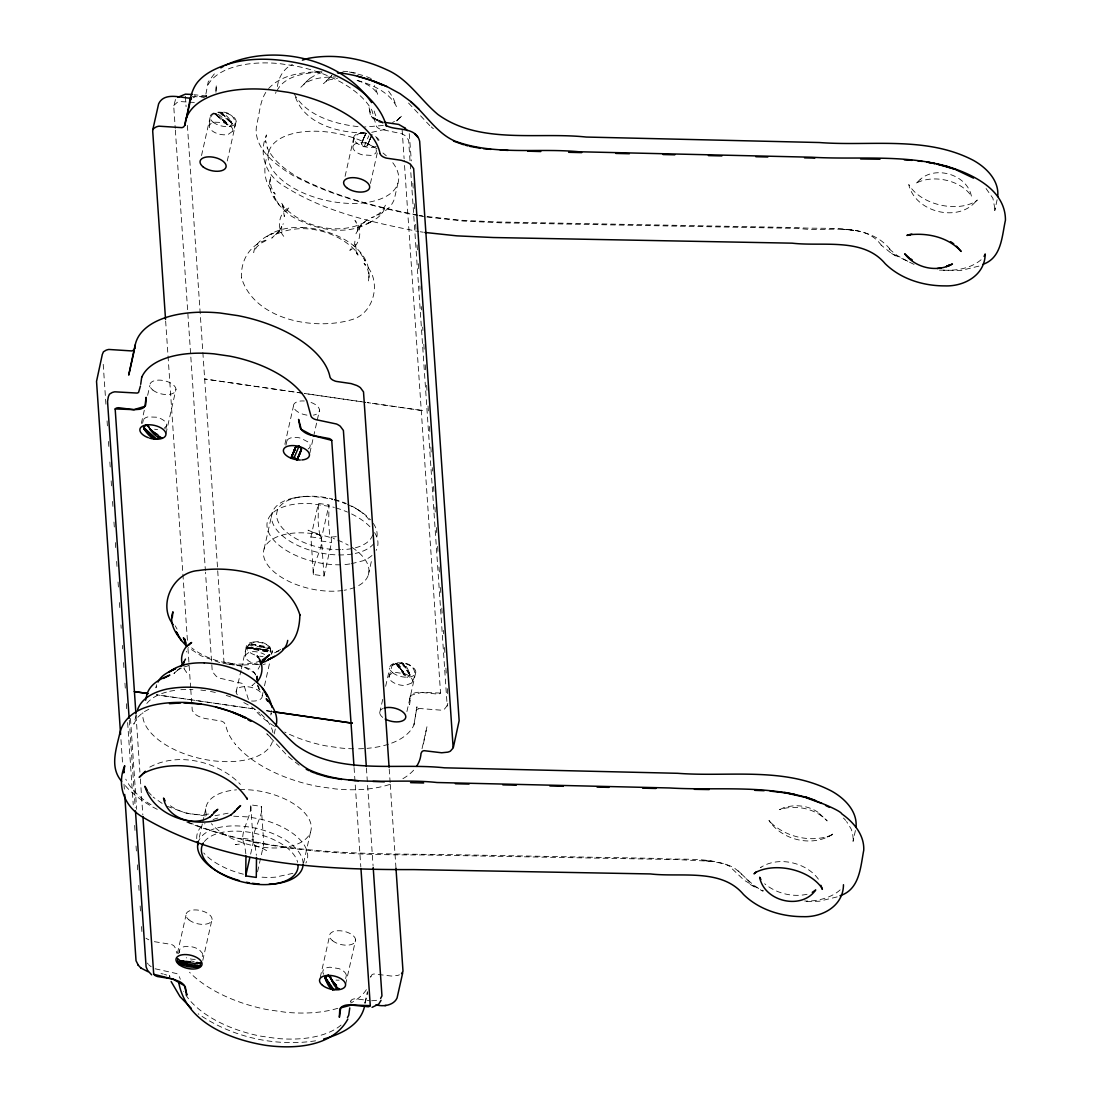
<?xml version="1.0" encoding="UTF-8"?>
<svg xmlns="http://www.w3.org/2000/svg" width="1102" height="1102" viewBox="0 0 1102 1102"><rect width="100%" height="100%" fill="white"/><g stroke="black" fill="none" stroke-linecap="round" stroke-linejoin="round"><path stroke-width="0.75" stroke-dasharray="5 3.75" d="M378.289 140.698L376.498 137.722M247.468 648.293L251.518 647.177L265.968 649.739L268.172 650.18L270.5 652.37L270.679 649.037L268.337 646.957L251.27 643.94L248.418 644.918L247.468 648.293L270.5 652.37L270.555 648.816C263.626 637.259 243.087 639.821 245.484 656.048A11.97 6.102 12.7 0 0 252.482 663.032A11.97 6.102 12.7 0 0 265.348 663.955M215.937 92.279L216.323 84.716L215.896 92.54M440.511 693.062L421.859 692.345L410.963 695.293L409.586 704.688L409.999 696.946A14.973 7.631 12.7 0 1 414.903 692.882A14.436 7.356 12.7 0 1 416.873 692.428A13.885 7.067 12.7 0 1 419.215 692.221L438.417 694.164A6.392 3.265 12.7 0 0 439.808 693.695L440.538 692.979L404.186 160.286M418.333 708.861A6.323 3.223 12.7 0 1 419.187 708.669L420.137 708.572A5.193 2.645 12.7 0 1 421.722 708.669L441.103 710.17A15.745 8.017 12.7 0 0 444.547 708.999L447.164 705.624L410.137 162.449M175.494 99.497L173.73 106.109L175.246 128.383M241.572 278.172C240.208 260.83 250.099 243.776 267.662 239.713L260.678 243.418L256.601 247.11L253.694 252.454C255.099 242.44 264.893 236.668 273.406 233.183L270.045 234.85M186.458 651.998L186.541 651.282M270.803 715.005L271.34 710.583M370.837 976.703L371.966 974.691A5.937 3.017 12.7 0 1 374.06 973.975L391.458 976.055L397.657 975.422A18.706 9.532 12.7 0 0 399.42 974.802M205.909 94.069L208.209 81.879L216.391 71.203M271.23 714.068L271.34 713.338M413.939 724.923L416.969 706.809L413.939 724.923A86.755 44.19 12.7 0 1 389.791 743.781M350.835 1001.25L350.959 1000.712A6.901 3.513 12.7 0 1 353.108 999.128A6.323 3.223 12.7 0 1 353.976 998.922L354.927 998.839A5.193 2.645 12.7 0 1 356.497 998.935L369.349 1000.561M855.4 830.509L853.044 841.349L853.664 838.181L853.347 840.385L852.617 833.346L851.171 829.007L846.57 821.541M997.117 199.737L994.762 210.578L995.381 207.41L995.065 209.614L992.888 198.236L985.188 187.285M141.331 423.485L144.293 410.247M147.64 395.37L149.872 385.438M201.528 155.547L210.069 117.501M142.585 423.292L143.274 420.234M209.49 125.49C209.6 106.343 221.722 113.547 227.343 124.994L229.712 126.551L232.288 123.879C230.001 118.782 224.753 112.528 219.133 112.308L216.033 114.512L214.187 113.423L216.006 113.341M165.823 428.967L166.512 425.895A11.97 6.102 12.7 0 0 156.649 417.203L147.916 416.914A11.97 6.102 12.7 0 0 143.494 422.686M232.742 131.166A11.97 6.102 12.7 0 0 222.866 122.474L214.132 122.184A11.97 6.102 12.7 0 0 211.667 130.463A11.97 6.102 12.7 0 0 228.1 134.472L232.742 131.166C239.175 121.33 231.613 111.026 220.744 112.197L232.288 123.879L231.089 121.137M165.934 433.885L175.976 389.226M227.26 160.988L236.172 121.289M268.957 151.249C262.731 165.672 262.703 183.235 275.211 194.172L271.491 187.85L269.949 181.596L270.086 182.285L270.789 176.389C265.375 192.492 279.536 207.107 291.19 216.02C314.841 229.974 348.039 237.164 372.228 220.91L365.836 224.285C374.349 220.703 384.143 215.097 385.548 205.013L382.642 210.358L378.578 214.064L371.581 217.755C380.865 214.174 391.086 209.049 394.406 198.856L397.877 183.414M284.867 444.299L293.421 406.252M345.078 176.361L353.618 138.315M285.914 445.304L286.947 440.69M353.163 145.96A11.97 6.102 12.7 0 1 367.104 143.467L374.515 147.379A11.97 6.102 12.7 0 1 371.071 155.396L362.227 154.817A11.97 6.102 12.7 0 1 353.163 145.96C352.447 139.141 356.965 131.413 364.514 132.984L361.69 132.86M202.327 823.952L198.25 842.093A53.736 27.371 12.7 0 1 253.612 827.795A53.736 27.371 12.7 0 1 303.091 862.742M202.699 822.299L206.405 805.81M264.094 549.03L272.249 512.747M177.45 953.285L185.99 915.239M236.159 691.96L240.994 670.457M241.366 668.804L246.187 647.301M178.607 953.712L179.791 949.249L182.904 947.031A11.97 6.102 12.7 0 1 199.517 949.965L202.382 953.23L202.079 958.01M309.855 453.046L313.202 438.155M313.574 436.502L316.921 421.611M317.293 419.958L319.525 410.04M370.424 183.455L377.49 152.021M202.796 960.379L212.094 919.027M262.262 695.748L263.006 692.442M264.494 685.816L269.687 662.66M271.547 654.395L272.29 651.089M245.856 853.802L244.465 843.843C237.743 834.889 252.51 815.411 250.691 804.846L261.243 806.375L263.805 843.939L257.413 872.398M331.137 537.087L331.537 542.501L324.002 576.002L313.464 574.473L310.902 536.908L318.423 503.407L328.975 504.936L328.685 523.615L329.787 536.151L330.807 537.101L338.41 536.481M274.191 733.891L275.583 727.719M250.622 854.133L253.253 842.41L250.691 804.846M258.447 846.653C242.509 844.49 265.954 813.868 261.243 806.375M313.464 574.473C310.199 562.709 334.567 534.126 311.894 532.349M324.002 576.002L321.44 538.437L328.975 504.936M303.573 863.141L310.612 831.803M368.302 575.024L372.008 558.535M320.241 977.405L329.539 936.053M379.708 712.774L383.055 697.883M385.645 686.312L389.736 668.115M389.034 677.069L392.064 665.374L395.742 663.335C400.315 664.107 403.222 671.035 404.406 675.526L407.037 677.482L410.054 675.182C408.897 670.691 405.977 663.707 401.39 662.991L398.029 664.809L395.742 663.335L397.037 663.308M345.629 978.617L346.317 975.546M412.534 680.816C418.374 672.137 412.107 663.032 402.685 662.963M345.601 984.499L355.643 939.841M406.913 711.589L415.84 671.903M350.643 1002.049L350.877 1000.974M364.9 1002.779L367.407 991.8M370.658 977.35L370.892 976.276M422.025 748.713L426.956 726.755L422.713 747.308M365.217 1003.247L367.737 991.993M447.137 706.175L447.784 703.338M277.428 86.535C278.489 77.347 283.806 68.407 292.402 64.426M136.235 715.005L133.797 724.152L137.171 717.843L143.04 712.36L151.511 707.815M364.996 1002.503L364.721 1003.137M173.758 105.516L177.284 102.307A16.048 8.182 12.7 0 1 180.025 101.549L194.351 102.458M156.58 684.714L155.878 687.855L157.324 685.182M372.077 134.926L367.476 145.616L364.018 146.91L361.47 143.949L365.768 133.19M368.22 143.246L370.754 137.268M371.897 134.719L367.476 145.616L368.316 142.957M416.088 710.707L416.184 710.446A6.901 3.513 12.7 0 1 418.333 708.861M270.5 652.37L271.051 650.993M245.484 656.048L246.008 654.519L249.121 652.301A11.97 6.102 12.7 0 1 264.618 654.505M281.451 227.122L281.685 226.447L281.878 232.866M371.787 134.843L367.476 145.616L368.784 141.841M357.806 230.346L357.571 231.021L357.365 224.601L354.968 220.538C363.178 229.257 360.547 245.016 349.789 250.347L354.513 244.616L354.954 240.87L356.814 253.97L355.712 249.534L358.012 255.099L355.478 250.733C336.385 230.304 300.75 221.846 275.101 234.905L271.767 238.128L279.949 230.635L276.382 233.913L280.679 228.541M276.051 92.1L275.514 93.381M367.476 145.616L370.286 138.563M205.137 96.48L206.68 95.654L206.046 96.067M361.47 143.949L366.071 133.259L365.368 134.1M364.018 146.91L368.812 135.794M362.2 141.579L366.071 133.259L362.765 140.161M362.296 141.276L366.071 133.259L362.379 141.056M278.751 232.067L283.297 223.72M355.946 233.748L360.492 225.4M258.13 669.148L259.976 665.746M276.96 90.75C284.082 76.975 300.929 73.903 315.819 72.277L322.225 72.195M265.789 92.389C259.92 101.549 259.645 112.927 257.041 123.245C251.27 146.938 275.266 164.653 292.76 175.356L293.104 175.549C331.785 195.977 374.694 207.08 417.396 215.427M205.785 96.563L205.895 96.232M358.577 228.94L362.861 223.554L359.293 226.833L367.476 219.353L364.142 222.563C338.507 235.621 302.857 227.164 283.779 206.735L281.23 202.369L283.531 207.934L282.443 203.498L284.288 216.598L284.729 212.851L289.454 207.121C278.71 212.452 276.065 228.21 284.275 236.93L283.393 235.718M164.088 428.402L166.512 425.895M840.151 889.893C831.886 897.51 817.174 901.67 804.694 900.995M396.803 120.944L402.23 115.517L397.395 119.98L392.546 122.46M306.99 81.135L300.818 87.278L304.648 83.656C313.409 77.76 324.87 76.92 335.779 76.961M329.911 77.347L323.644 83.559L326.798 80.639L325.545 81.741L328.919 79.923L337.611 78.159M310.117 78.242L317.004 74.123L321.908 72.663M331.192 76.176L331.922 75.487L329.126 78.077M306.191 81.865L310.86 77.553M396.665 120.669L401.445 116.247M268.613 88.518C282.25 73.889 304.014 71.906 322.817 71.726M176.857 670.856L173.937 673.515L179.984 667.991M255.154 682.813L251.972 685.747L254.41 684.177M981.097 259.755C970.848 268.365 956.894 270.858 943.216 270.183M149.789 767.13C178.469 751.344 219.381 761.978 240.374 784.376M818.387 879.162C806.168 862.287 778.164 855.855 760.559 867.536L761.027 867.178M267.015 236.558C277.001 228.913 289.978 227.067 302.224 227.48M828.153 836.776L832.23 834.669L827.092 836.955L829.062 836.101C808.868 842.589 784.831 836.542 769.802 821.665L771.056 823.166L768.976 820.453C781.91 840.33 812.794 847.603 832.671 834.076M177.27 670.305L181.334 668.156M280.748 649.45L273.751 653.155L278.847 650.993M320.489 535.476L308.037 530.158L308.753 530.641M254.204 845.358L262.813 848.499M194.475 97.238L193.029 97.775M385.135 129.333L370.12 132.695M978.92 266.119L960.972 270.458L937.967 270.1M837.189 896.89L819.254 901.229L804.24 901.615M251.146 647.163L248.267 648.128L270.403 652.04M192.23 96.59L204.187 97.045L207.328 96.094M184.034 667.027L189.406 665.415M260.899 660.828C238.376 668.597 209.793 661.971 191.638 647.866M292.87 873.349L275.321 877.164A56.519 28.79 12.7 0 1 258.901 876.917M228.114 813.18L215.028 815.728M251.518 647.177L248.267 648.128L268.447 650.373M807.063 894.273C792.393 897.483 776.18 893.35 764.65 883.776M315.599 1040.811C275.087 1046.955 231.888 1037.216 198.208 1013.799M208.554 814.034C195.467 816.458 178.359 812.808 167.986 803.923M302.389 496.795L304.855 496.423M293.449 498.076L296.658 497.608M236.296 844.366L235.318 844.504L243.9 843.733M349.913 563.948L345.546 564.568A56.519 28.79 12.7 0 1 342.199 564.761M351.359 563.742L363.109 560.753A56.519 28.79 12.7 0 0 372.324 555.188M257.372 664.01L239.203 665.388M383.331 125.463L364.363 127.019M253.405 647.521L248.267 648.128L268.172 650.18M206.735 96.012L194.241 94.731M365.52 132.956C339.361 133.08 304.538 124.416 295.308 96.645M233.734 816.21L248.225 816.913L261.064 819.227A56.519 28.79 12.7 0 1 305.888 863.018M371.622 1000.768L375.878 1000.423A15.745 8.017 12.7 0 0 378.578 999.624M227.343 124.994L214.187 113.423L216.24 113.478M342.874 71.244L348.012 71.699M358.054 126.606C333.865 124.058 305.571 115.09 294.096 93.656M265.968 649.739L248.267 648.128L267.814 650.056M205.633 815.907L185.921 813.056L167.38 806.361M404.406 675.526L395.742 663.335L397.188 663.473M223.003 663.211L229.615 664.492M301.976 227.467C329.98 228.183 374.708 246.71 368.454 281.079L369.156 275.197L369.294 275.872L367.765 269.632L364.046 263.295C382.298 278.778 375.259 312.94 352.103 319.552C314.69 330.986 254.052 319.952 241.407 277.497M229.519 664.478L239.437 665.401M204.242 97.114L194.503 95.86M427.259 216.584L461.228 220.262L497.773 221.957L796.65 227.591C828.745 230.111 871.035 222.108 892.028 251.821M426.86 217.011L463.584 221.075L500.831 222.824L799.529 228.445C826.665 232.66 864.202 220.91 881.366 245.333M420.275 231.778L423.32 232.219M365.423 402.299L304.496 393.469L365.423 402.326M310.902 536.908L321.44 538.437M320.985 540.972L331.537 542.501M243.17 838.333L253.722 839.862M253.253 842.41L263.805 843.939M228.197 664.024L243.046 666.393L249.865 669.01A16.544 8.43 12.7 0 1 253.625 671.765L255.719 675.016M161.016 973.589L163.261 974.016M248.418 644.918L270.555 648.816L268.337 646.957M190.908 960.944L194.2 961.523M417.603 215.014C376.485 207.052 335.16 196.487 297.788 177.133C286.217 170.204 273.558 161.36 267.221 147.764C268.061 151.222 265.21 136.565 265.499 142.13L266.422 134.94C258.116 154.583 266.105 176.389 285.225 186.803C325.324 212.08 372.793 222.508 418.76 231.572M419.283 215.317L422.631 215.923M418.967 215.716L423.664 216.557M154.349 941.673L171.085 944.359A6.185 3.154 12.7 0 1 173.951 945.888L175.562 948.395A98.464 50.155 12.7 0 0 176.885 953.258M351.304 72.195L355.657 73.063M349.444 71.988L364.982 75.969M383.138 122.115L375.19 118.548M383.041 123.052L380.355 122.363A13.885 7.067 12.7 0 1 376.87 120.958A14.436 7.356 12.7 0 1 374.942 119.884M250.925 644.036L270.555 648.816L266.133 646.516M251.642 643.954L270.555 648.816L253.529 644.284M219.753 662.564L201.239 655.883L188.111 647.411M357.089 80.308C372.738 84.868 389.626 92.32 396.5 106.591L393.056 97.527L387.752 89.992M357.296 80.57C365.781 83.173 374.391 87.554 377.89 94.8L374.349 85.543M164.432 974.32L166.705 975.091M226.282 122.542L214.187 113.423L217.356 114.47M188.69 822.354C270.954 855.331 360.519 853.499 447.481 854.587L654.919 858.362C680.843 860.414 708.958 856.158 733.285 867.302C743.712 874.575 752.198 886.614 763.521 890.815M186.858 822.188C261.491 851.694 342.35 855.056 421.57 854.932L677.151 859.601L711.754 861.309L724.73 863.94L729.317 866.103L744.057 880.154L762.901 891.27M155.162 968.782L176.706 973.589A8.389 4.27 12.7 0 1 178.607 974.981L180.342 979.265M914.04 264.384L891.546 253.474L881.145 245.126M366.539 76.63L371.209 78.586M907.841 261.312L897.014 255.43L887.523 247.592M157.283 809.364L151.029 806.127C141.056 799.983 131.069 793.261 123.865 783.839M383.041 123.011L371.526 116.826L368.826 106.825L370.313 114.842A14.973 7.631 12.7 0 0 374.942 119.87M403.787 673.005L395.742 663.335L397.918 664.506M162.104 803.386L153.109 797.077M262.29 848.127L266.67 850.675L265.94 850.207M891.546 253.474L898.64 257.592M750.173 884.438L756.922 888.364M151.043 804.694C140.491 798.688 130.064 788.288 125.78 779.169M357.902 509.661L360.285 511.232M151.208 966.757L148.894 964.966M226.13 122.239L214.187 113.423L224.822 121.027M299.179 765.201L288.159 756.468L266.836 733.822M214.187 113.423L225.924 121.991M431.213 126.854L433.375 128.714M219.133 112.308L232.288 123.879L229.781 119.925M216.033 114.512L229.712 126.551M374.983 118.382C381.526 126.165 373.344 112.817 373.702 107.886M746.026 878.569L750.09 882.385M738.12 870.787L742.142 874.561M266.973 733.96L270.376 737.224M408.553 103.051L429.876 125.697M843.457 818.056L845.73 820.37M221.171 112.349L232.288 123.879L222.301 113.341M147.957 791.525L152.117 796.016M403.704 672.688L395.742 663.335L402.85 671.421M395.742 663.335L403.566 672.44M169.309 975.49L169.832 976.703M148.288 964.333L147.42 963.079M401.39 662.991L410.054 675.182L409.365 672.358M398.029 664.809L407.037 677.482M169.901 976.317L169.57 975.89M402.533 662.936L410.054 675.182L409.241 672.11M177.05 629.035L175.149 625.771M402.836 663.115L410.054 675.182L408.511 671.09M363.274 257.827L365.189 261.05L360.01 252.275M275.968 199.655L274.054 196.418L279.233 205.192M403.58 664.148L410.054 675.182M257.317 685.609L260.196 690.499L258.46 686.326M183.91 668.308L186.445 672.33L184.351 668.873M255.65 674.755L254.686 673.074L243.005 666.434L223.913 661.572M319.69 535.476L318.134 522.086L318.423 503.407M255.017 845.372L256.408 855.345M248.418 699.453L243.831 684.714A8.389 4.27 12.7 0 0 241.917 683.323L219.326 678.061A16.048 8.182 12.7 0 1 216.433 676.49L212.273 671.573L205.495 572.186M409.241 133.631L411.335 160.892M257.896 684.934L258.984 689.37M412.851 183.166L413.209 188.304M414.256 203.718L414.6 208.857M415.661 224.285L416.005 229.423M417.066 244.851L417.41 249.989M418.347 263.695L418.815 270.541M419.862 285.969L420.096 289.399M421.267 306.535L421.501 309.951M422.672 327.087L422.906 330.517M423.829 344.223L424.298 351.083M425.234 364.79L425.703 371.636M426.639 385.342L426.984 390.494M428.044 405.908L428.389 411.046M429.436 426.474L429.794 431.612M430.841 447.026L431.199 452.178M432.246 467.592L432.48 471.022M433.527 486.437L433.885 491.588M434.932 507.003L435.276 512.141M436.337 527.569L436.681 532.707M437.618 546.413L438.086 553.273M439.023 566.979L439.367 572.117M440.428 587.531L440.772 592.683M441.819 608.097L442.178 613.235M443.348 630.372L443.569 633.802M444.505 647.508L444.974 654.354M445.911 668.074L446.269 673.212M447.316 688.626L447.66 693.764M410.027 160.74L408.622 140.174L405.481 135.959A15.745 8.017 12.7 0 0 401.803 133.755L382.242 129.609A5.193 2.645 12.7 0 1 380.645 129.237L379.667 128.879A6.323 3.223 12.7 0 1 378.344 128.176A6.846 3.485 12.7 0 1 376.223 125.876L372.077 110.751A86.769 44.204 12.7 0 0 295.074 65.9L279.343 63.599A86.769 44.204 12.7 0 0 207.024 86.824M402.12 129.554L404.103 158.66M389.213 768.989L390.149 782.696M390.26 784.417L395.99 868.404M366.415 767.998L373.068 865.662M354.073 767.557L360.822 866.902M185.411 96.329L186.086 106.701M187.395 125.449L217.631 569.169M217.714 570.808L223.954 661.751L225.083 662.757A6.695 3.416 12.7 0 0 226.282 663.404L227.425 663.845A2.438 1.24 12.7 0 0 227.866 663.969M175.356 130.105L205.385 570.464M165.644 321.013L187.505 641.571M187.974 648.417L189.021 663.845M189.131 665.567L190.66 687.855M190.77 689.563L192.285 710.707L196.101 714.895A15.841 8.072 12.7 0 0 198.952 716.507L204.517 718.394L221.24 721.08A6.185 3.154 12.7 0 1 224.119 722.609L225.731 725.116A98.464 50.155 12.7 0 0 235.456 744.332M136.042 715.57L139.913 772.116M140.367 778.935L142.833 814.943M130.477 718.518L136.662 809.336M129.278 720.074L135.229 807.463M103.216 364.307L106.012 405.453M107.073 420.881L107.417 426.019M108.464 441.447L108.822 446.585M109.869 462.013L110.228 467.152M111.15 480.871L111.619 487.731M112.556 501.438L112.914 506.589M113.961 522.017L114.319 527.155M115.366 542.583L115.71 547.722M116.647 561.441L117.115 568.288M118.052 582.008L118.52 588.867M119.457 602.574L119.801 607.725M120.972 624.862L121.206 628.292M122.377 645.428L122.611 648.858M123.548 662.577L124.016 669.424M124.953 683.144L125.297 688.282M126.344 703.71L126.702 708.861M127.639 722.568L133.246 804.846M134.651 825.426L134.995 830.564M136.042 845.992L136.4 851.13M137.337 864.85L137.805 871.71M138.742 885.416L139.086 890.554M140.133 905.982L140.491 911.134M141.538 926.562L141.896 931.7M120.958 739.607L122.708 765.311M123.989 784.169L124.581 792.737M148.784 939.786A15.841 8.072 12.7 0 1 145.932 938.174M366.387 989.679A99.593 50.733 12.7 0 1 350.78 1003.054M337.818 1008.289A99.593 50.733 12.7 0 1 285.514 1012.242L267.483 1009.666A99.869 50.871 12.7 0 1 189.516 972.239M239.726 789.666A53.736 27.371 12.7 0 1 307.141 815.976A53.736 27.371 12.7 0 1 280.666 847.741A53.736 27.371 12.7 0 1 211.405 823.649M206.611 815.384A53.736 27.371 12.7 0 1 236.544 789.845M204.407 841.529A49.246 25.084 12.7 0 1 255.072 833.374A49.246 25.084 12.7 0 1 297.65 862.329M311.026 402.437A13.293 6.777 12.7 0 1 319.456 409.586A13.293 6.777 12.7 0 1 313.395 415.137M306.948 415.123A13.293 6.777 12.7 0 1 293.476 406.707A13.293 6.777 12.7 0 1 304.304 400.99M341.055 1025.067A86.755 44.19 12.7 0 1 276.34 1038.387L260.637 1036.128A86.755 44.19 12.7 0 1 183.662 991.249M243.39 874.203A56.519 28.79 12.7 0 1 203.732 853.003M196.762 838.677A56.519 28.79 12.7 0 1 204.986 823.566M213.085 819.502A56.519 28.79 12.7 0 1 219.739 817.615M272.456 741.618A66.492 33.873 12.7 0 1 200.784 758.631A66.492 33.873 12.7 0 1 142.833 712.705M146.814 703.462A66.492 33.873 12.7 0 1 160.189 694.205M161.663 693.626A66.492 33.873 12.7 0 1 168.069 691.698M169.777 691.298A66.492 33.873 12.7 0 1 175.948 690.224M180.838 689.714A66.492 33.873 12.7 0 1 192.946 689.508M200.84 690.086A66.492 33.873 12.7 0 1 205.619 690.678M210.427 691.464A66.492 33.873 12.7 0 1 218.403 693.199M226.213 695.403A66.492 33.873 12.7 0 1 230.773 696.96M243.817 702.58A66.492 33.873 12.7 0 1 259.852 713.09M260.94 714.041A66.492 33.873 12.7 0 1 273.103 733.629M339.168 980.146A11.97 6.102 12.7 0 1 336.014 980.077M323.74 974.32A11.97 6.102 12.7 0 1 329.966 967.198L338.961 968.63A11.97 6.102 12.7 0 1 345.463 977.777M195.261 959.346A11.97 6.102 12.7 0 1 186.266 957.762M179.64 952.555A11.97 6.102 12.7 0 1 179.268 950.778M202.768 954.938A11.97 6.102 12.7 0 1 202.245 956.55M308.133 448.982A11.97 6.102 12.7 0 0 308.298 442.109L300.887 438.197A11.97 6.102 12.7 0 0 286.892 443.1M157.614 429.546A11.97 6.102 12.7 0 1 154.611 429.215M413.622 770.188A99.593 50.733 12.7 0 1 400.949 779.775M389.557 784.514A99.593 50.733 12.7 0 1 335.683 788.963L317.651 786.387A99.869 50.871 12.7 0 1 235.539 744.332M352.13 547.515A53.736 27.371 12.7 0 1 356.221 586.774M354.844 587.366A53.736 27.371 12.7 0 1 344.237 590.259M342.75 590.479A53.736 27.371 12.7 0 1 263.612 555.78A53.736 27.371 12.7 0 1 334.609 538.933M337.791 540.145A53.736 27.371 12.7 0 1 348.177 545.104M373.812 543.603A53.736 27.371 12.7 0 1 355.243 553.424M352.392 553.975A53.736 27.371 12.7 0 1 272.621 522.803A53.736 27.371 12.7 0 1 332.749 499.605M334.209 499.977A53.736 27.371 12.7 0 1 345.945 503.862M347.516 504.509A53.736 27.371 12.7 0 1 370.465 519.772M373.358 523.45A53.736 27.371 12.7 0 1 376.457 538.74M372.71 534.869A49.246 25.084 12.7 0 1 342.185 549.65M340.683 549.691A49.246 25.084 12.7 0 1 276.795 517.224A49.246 25.084 12.7 0 1 332.68 499.013M334.237 499.413A49.246 25.084 12.7 0 1 346.207 503.49M351.69 506.052A49.246 25.084 12.7 0 1 370.713 522.169M376.237 146.483A13.293 6.777 12.7 0 1 355.175 141.593A13.293 6.777 12.7 0 1 364.5 133.053M375.562 136.62A13.293 6.777 12.7 0 1 379.722 142.103M382.697 717.416A13.293 6.777 12.7 0 1 383.193 708.393M237.329 694.77A13.293 6.777 12.7 0 1 244.837 686.629A13.293 6.777 12.7 0 1 261.849 694.191A13.293 6.777 12.7 0 1 251.366 701.01M263.089 656.42A13.293 6.777 12.7 0 1 259.714 656.172M254.686 654.919A13.293 6.777 12.7 0 1 247 644.78A13.293 6.777 12.7 0 1 263.791 643.485A13.293 6.777 12.7 0 1 271.478 653.61M388.455 744.236A86.755 44.19 12.7 0 1 367.021 748.354M363.605 748.602A86.755 44.19 12.7 0 1 356.525 748.823M353.604 748.795A86.755 44.19 12.7 0 1 341.551 748.12L325.848 745.861A86.755 44.19 12.7 0 1 284.674 732.045M274.632 726.425A86.755 44.19 12.7 0 1 254.383 709.275M374.584 532.61A56.519 28.79 12.7 0 1 376.126 550.421M340.49 564.803A56.519 28.79 12.7 0 1 270.927 536.536A56.519 28.79 12.7 0 1 299.372 503.669L310.089 503.531L331.303 506.631A56.519 28.79 12.7 0 1 334.347 507.443M335.876 507.884A56.519 28.79 12.7 0 1 347.516 512.086M351.593 513.959A56.519 28.79 12.7 0 1 370.961 527.844M392.794 162.738A66.492 33.873 12.7 0 1 335.793 202.189A66.492 33.873 12.7 0 1 272.222 145.257A66.492 33.873 12.7 0 1 377.876 149.376M382.959 152.999A66.492 33.873 12.7 0 1 386.347 155.837M920.142 179.488L915.486 184.02L917.415 182.546C933.738 174.681 959.856 180.053 970.752 195.137L971.496 196.707C967.804 174.887 935.997 165.135 920.142 179.488M975.422 201.845C957.142 222.907 914.839 211.667 908.764 184.544C920.418 204.517 956.274 212.948 975.738 201.349L975.187 201.776L977.309 200.041L975.422 201.845M411.68 683.047L405.384 685.403A11.97 6.102 12.7 0 1 389.97 679.59A11.97 6.102 12.7 0 1 396.183 672.468L405.178 673.901A11.97 6.102 12.7 0 1 411.68 683.047M783.246 807.986L779.527 809.653C795.589 804.336 815.425 808.4 827.161 820.907L818.152 812.367L818.924 812.932C808.896 805.479 794.941 803.881 783.246 807.986M393.979 664.478L392.271 665.222L396.885 663.294L393.979 664.478M711.754 861.309L702.635 860.538L711.768 861.323M853.527 230.346L843.553 229.326L853.527 230.359M422.576 410.591L367.118 402.574L422.576 410.591M302.802 393.221L204.641 379.005L302.802 393.235M252.881 708.765L156.415 694.783L252.881 708.779M271.491 711.451L264.728 710.473L271.491 711.479M377.159 120.104L376.705 119.388L377.159 120.242M152.861 390.08A13.293 6.777 12.7 0 0 175.163 391.747A13.293 6.777 12.7 0 0 160.754 380.176A13.293 6.777 12.7 0 0 152.861 390.08M332.529 940.695A13.293 6.777 12.7 0 0 354.83 942.362A13.293 6.777 12.7 0 0 340.408 930.791A13.293 6.777 12.7 0 0 332.529 940.695M188.979 919.881A13.293 6.777 12.7 0 0 211.281 921.548A13.293 6.777 12.7 0 0 196.872 909.976A13.293 6.777 12.7 0 0 188.979 919.881M213.058 122.143A13.293 6.777 12.7 0 0 235.36 123.81A13.293 6.777 12.7 0 0 220.951 112.239A13.293 6.777 12.7 0 0 213.058 122.143M392.725 672.757A13.293 6.777 12.7 0 0 415.027 674.424A13.293 6.777 12.7 0 0 400.618 662.853A13.293 6.777 12.7 0 0 392.725 672.757"/><path stroke-width="1.5" d="M102.514 354.017L103.423 351.827L106.067 350.216A16.048 8.182 12.7 0 1 108.809 349.458L131.799 350.932A9.739 4.959 12.7 0 0 133.48 350.174L134.678 348.576M108.506 396.376L109.429 394.185L112.06 392.574A16.048 8.182 12.7 0 1 114.801 391.816L137.13 393.07A8.472 4.312 12.7 0 0 138.59 392.408L140.422 386.003M115.145 409.021L116.178 408.153A6.695 3.416 12.7 0 1 117.322 407.85L118.424 407.726A2.438 1.24 12.7 0 1 119.195 407.781L134.003 409.71L139.72 409.269A16.475 8.389 12.7 0 0 144.045 407.327L145.657 405.123L146.098 397.312L144.954 406.294L133.948 409.641L115.173 408.925L135.932 713.862M299.854 614.696C299.716 627.644 296.176 643.623 282.663 648.968M183.4 665.58L183.855 661.847L183.621 662.522M275.927 726.163C278.93 715.956 273.062 705.886 266.216 698.696L267.703 701.23M140.698 384.322L141.745 377.077M349.775 1007.931L348.728 1015.19A86.755 44.19 12.7 0 1 347.447 1017.559M184.833 125.297L183.648 126.895A9.739 4.959 12.7 0 1 181.968 127.653L158.977 126.179A16.048 8.182 12.7 0 0 156.236 126.937L153.591 128.548L152.682 130.739L165.534 319.305M856.02 827.34C857.631 811.306 844.614 798.303 831.597 791.098C784.197 766.345 728.877 777.199 677.675 773.301L444.492 767.818C395.976 762.584 338.094 775.656 296.231 745.255C278.71 730.695 266.56 709.647 244.809 700.417C220.675 689.163 193.153 684.122 166.801 689.094C155.148 691.684 142.103 697.401 137.64 709.468M997.737 196.569C999.362 180.535 986.331 167.532 973.314 160.327C925.914 135.574 870.594 146.428 819.406 142.53L586.223 137.047C537.693 131.813 479.811 144.885 437.949 114.484C420.427 99.924 408.291 78.876 386.526 69.646C362.406 58.392 334.884 53.351 308.519 58.323L302.389 60.128M102.307 354.5L96.535 381.347L120.6 734.455M152.944 129.072L158.605 103.905C164.267 91.618 181.183 97.954 190.853 98.23M108.299 396.858L107.541 401.376L129.154 718.366M135.119 345.064L128.727 375.107L134.375 349.94M185.77 119.636C189.764 106.605 189.103 90.97 199.076 80.474C205.234 73.834 213.444 69.578 221.805 66.368C247.812 56.257 276.864 58.131 303.573 64.247C336.73 71.699 378.124 94.18 386.416 126.386M185.026 124.512L190.081 102.031M190.439 100.42L191.073 98.326L189.957 99.07M145.629 700.197L147.021 694.012M256.504 857.439L256.284 877.426L245.732 875.897L249.865 857.48M402.726 972.818L397.064 997.985C393.8 1005.423 383.124 1007.008 376.03 1004.762M453.363 747.404L459.148 720.653L419.655 141.263C415.716 125.49 394.034 131.496 385.48 124.953M199.834 966.151L200.771 962.693L194.902 963.575L180.411 961.013L177.753 958.616L177.697 962.239C183.455 966.757 192.85 968.314 199.834 966.151L177.697 962.239L179.929 964.126M381.044 1000.341L378.73 1004.115L372.077 1007.324M287.718 640.414C286.327 650.428 276.519 656.2 268.02 659.685L271.381 658.018M290.9 458.06L294.303 457.22L297.099 459.92L301.507 449.024L299.083 446.103L295.501 447.371L291.052 458.239L294.716 449.726M294.62 450.015L295.501 447.371L291.052 458.239M294.537 450.25L295.501 447.371L291.148 458.115M364.252 1007.531C359.486 1025.783 340.256 1034.392 323.671 1039.007M843.471 884.727C843.402 905.885 822.45 917.443 803.11 916.657C781.58 916.726 759.044 909.77 743.464 894.438C721.273 867.88 680.967 877.536 650.469 873.941L413.663 869.602C321.88 869.781 224.56 865.401 143.508 817.574M347.846 1019.102C332.487 1047.162 294.055 1049.2 265.871 1045.357C230.359 1039.641 185.756 1022.367 178.731 982.378M294.124 451.159L295.501 447.371L291.534 457.22M191.073 98.326L191.417 98.092M294.303 457.22L299.083 446.103M301.507 449.024L297.072 459.92M300.736 451.379L296.906 459.713L297.54 458.9M300.557 451.903L296.906 459.713L300.171 452.812M257.014 679.411L257.138 676.27L257.372 682.524M370.258 1005.768L369.583 1006.291A6.392 3.265 12.7 0 1 368.178 1006.76L348.976 1004.817A13.885 7.067 12.7 0 0 346.648 1005.024A14.436 7.356 12.7 0 0 344.65 1005.465A14.973 7.631 12.7 0 0 339.76 1009.542L339.361 1017.284L340.725 1007.875L351.621 1004.941L370.272 1005.658L360.96 868.569M147.269 693.323C150.809 683.502 160.796 678.653 169.846 675.113L163.399 678.446M158.041 682.042C161.195 674.892 169.088 671.862 175.576 668.583L169.185 671.958C179.171 664.313 192.147 662.467 204.393 662.881M181.568 666.297L185.467 659.12M260.651 664.506L262.675 660.801M984.058 256.408L985.188 253.956C985.133 275.114 964.167 286.672 944.841 285.886C923.311 285.955 900.761 278.999 885.182 263.681C863.004 237.109 822.684 246.765 792.186 243.17L493.269 237.522L456.931 235.856L424.849 232.439M180.7 666.627L182.849 663.927M260.747 664.327L265.045 658.955L261.463 662.233L269.659 654.74L262.248 660.112M257.799 681.077C263.461 673.832 263.488 662.839 257.152 655.938L258.033 657.15M146.304 424.835L143.618 427.535C145.85 432.659 151.126 438.913 156.773 439.106L159.983 436.874L161.705 437.99C156.071 437.797 150.809 431.529 148.563 426.419L146.304 424.835L148.798 427.025M211.501 815.521L217.769 809.309L213.623 812.339M234.437 811.733L240.608 805.603L236.778 809.212M756.385 871.696L754.043 873.831L756.385 872.04C775.904 862.384 808.358 869.395 821.445 887.399L822.381 889.355L820.894 885.319M145.354 771.235L139.196 777.365L144.761 772.213L143.494 773.301C175.135 756.675 228.155 768.108 247.316 799.239L246.628 797.641M380.603 998.44L381.953 995.877L373.192 867.37M165.135 800.851L163.537 798.068C166.774 818.194 194.227 827.464 210.234 816.692M147.351 790.382L144.913 786.277C154.776 819.736 203.347 831.197 231.296 814.626M209.504 817.381L212.287 814.791M230.566 815.315L235.222 811.003M188.442 645.455L191.624 642.521C183.979 646.406 179.888 656.021 182.229 664.217M401.541 973.617L403.001 971.261L395.99 868.404M328.3 975.132L325.159 977.433C326.536 982.736 330.917 993.797 337.322 987.805L339.485 989.279C334.87 988.604 331.936 981.593 330.807 977.102L328.3 975.132L337.322 987.805M274.412 656.31L265.334 661.531L260.347 663.115M177.629 97.375L185.439 94.152L192.547 94.483M812.257 892.331L815.742 889.961C801.374 910.583 764.127 901.505 759.664 877.247L760.89 879.492M220.827 67.869L223.61 66.23M225.001 65.404C273.158 42.868 341.055 58.089 371.622 102.596M983.039 264.301C1001.718 257.882 1001.87 236.241 1005.451 220.152C1005.52 189.489 971.964 173.785 946.852 166.292M839.986 895.719C859.753 889.562 860.483 867.054 863.748 850.193C864.436 834.972 853.678 822.23 841.9 813.951C839.104 807.945 782.131 788.949 815.232 800.341M950.682 264.728L946.411 266.588L952.431 263.97C936.783 272.883 915.486 268.006 904.673 253.791L909.329 257.964M948.354 265.747L949.979 265.059L947.21 265.926M194.902 963.575L199.972 962.928L196.721 962.611L199.972 962.928L197.12 963.919M805.273 797.104C761.179 784.803 714.854 790.671 669.713 787.971L436.998 782.516C394.792 777.86 348.631 787.958 308.849 769.651C289.922 759.333 278.365 736.081 258.157 724.358C236.007 711.148 210.537 703.737 184.792 702.442L184.447 702.429C161.291 701.891 126.84 705.666 119.911 732.775C116.399 748.644 109.318 767.309 121.675 781.346M911.836 234.079L906.891 235.429L910.307 234.561L908.172 234.946C926.878 232.426 948.133 236.958 961.137 251.435L956.467 246.159M384.929 1005.644L386.031 1005.423M937.237 268.557L941.397 267.91M169.488 703.696L180.494 702.966M159.873 438.086L161.705 437.99L158.55 436.984M338.149 989.321L339.485 989.279L337.281 988.15M183.882 702.897L201.253 704.109M860.621 158.95L879.988 159.225M709.206 789.569L694.384 789.321M615.908 153.426L629.38 153.743M663.046 154.542L674.796 154.817M708.407 155.602L721.879 155.919M755.848 156.718L767.805 156.994M804.543 157.861L814.791 158.096M455.388 783.756L469.053 784.073M502.829 784.872L516.287 785.189M549.857 785.974L563.315 786.291M597.064 787.09L609.007 787.365M642.631 788.164L655.979 788.467M568.632 152.296L581.718 152.627M754.856 790.341L764.127 790.713M410.55 782.654L423.636 782.985M527.706 151.167L540.807 151.553M372.972 781.442L384.364 781.869M904.329 159.873L911.891 160.341M500.225 149.982L508.187 150.423M358.508 780.753L349.182 780.133M337.997 989.169L339.485 989.279M770.16 791.112L785.203 792.834M483.489 148.701L490.9 149.362M337.391 72.663C354.568 74.357 371.25 79.592 386.967 86.603M338.19 72.911L342.97 73.338M182.285 961.343L190.329 962.06L180.411 961.013M196.762 962.638L199.972 962.928M204.159 662.867C231.957 663.941 265.32 677.826 272.042 707.443M179.778 960.696L183.152 961.068M186.513 961.44L189.875 961.812M917.87 160.851L922.388 161.457M384.116 122.281L398.759 124.443L404.806 127.942M480.431 148.274L469.604 146.304M341.772 779.472L327.873 777.075L316.026 773.59M148.054 971.716L140.794 967.955M786.773 793.151L804.019 797.063M784.583 792.366L794.804 794.404M197.299 967.046L177.697 962.239L180.287 964.236M944.166 165.892L936.314 163.895L955.172 169.309L945.888 166.333M196.955 967.129L177.697 962.239L182.174 964.581M946.99 166.333C902.91 154.032 856.571 159.9 811.444 157.214L578.715 151.745C537.9 147.847 494.467 155.671 455.236 141.208C436.971 133.645 426.295 114.773 410.688 101.549M196.583 967.115L177.697 962.239L194.723 966.798M465.085 145.12L468.088 145.919M357.406 76.217L371.415 80.487M215.689 706.988L229.478 711.162L242.729 716.699M805.59 797.559L821.761 803.441M463.584 144.72L453.514 141.097M954.897 169.226L973.521 178.138M310.378 771.304L314.621 773.012M231.392 711.658L245.636 717.526M372.889 80.804L387.353 86.769L400.219 93.78L410.467 101.343L419.049 109.318M371.195 80.391L382.628 85.185M306.246 769.265L309.001 770.629M825.605 805.41L829.448 807.38M242.344 716.548L245.181 718.146M248.033 719.73L250.87 721.314M910.293 258.598L912.208 259.879M950.558 241.613L953.74 243.831M151.057 430.4L156.388 434.188M149.941 429.408L156.484 434.174M149.596 428.871L152.283 430.896M143.343 817.45C124.292 807.022 116.44 785.285 124.705 765.711L123.768 772.901L123.837 771.524M156.25 433.596L158.743 435.772M156.773 439.106L143.618 427.535L144.803 430.303M151.635 974.829L147.572 970.407L146.098 966.826L135.463 810.893M191.376 1008.426L179.998 996.58L171.141 981.551M155.134 439.216L143.618 427.535L144.996 430.538M154.914 439.202L143.618 427.535L146.111 431.529M154.679 439.051L143.618 427.535L153.591 438.086M186.803 646.406C178.249 637.259 168 625.165 172.959 611.789L172.256 617.671L172.119 616.996M124.691 794.459L136.028 960.737L138.356 965.297M417.823 137.24L414.559 133.686M404.489 127.598L407.244 130.601M137.846 964.746L141.111 968.286M332.349 981.207L336.427 985.822M331.606 980.174L336.11 985.381M331.385 979.609L336.441 985.656M333.837 989.624L325.159 977.433L325.82 980.27M173.152 624.627C157.379 604.502 173.234 572.145 198.567 570.519C234.891 564.885 288.132 575.34 300.019 615.371M332.639 989.665L325.159 977.433L325.944 980.532M332.487 989.651L325.159 977.433L326.688 981.565M332.336 989.5L325.159 977.433L331.606 988.48M266.078 694.301L267.359 696.45L262.193 687.676M178.152 635.041L176.237 631.818L181.403 640.593M185.563 641.433L183.4 637.769L185.701 643.334L184.613 638.898L186.21 645.744M259.535 660.002L259.893 662.04M380.121 153.605L380.355 154.28A7.921 4.036 12.7 0 0 383.124 156.87L385.287 157.806A5.965 3.03 12.7 0 0 387.119 158.233L401.321 160.313L406.845 162.173A15.745 8.017 12.7 0 1 410.536 164.363L413.663 168.592L453.17 747.982L450.374 751.151A18.706 9.532 12.7 0 1 447.825 752.143L441.627 752.776L424.229 750.696A5.937 3.017 12.7 0 0 422.135 751.412L421.005 753.424A99.593 50.733 12.7 0 1 416.542 766.386M153.674 974.154L154.845 975.353A6.695 3.416 12.7 0 0 156.057 976L157.187 976.441A2.438 1.24 12.7 0 0 157.972 976.62L172.821 978.989L179.626 981.606A16.544 8.43 12.7 0 1 183.387 984.361L185.329 987.075L186.844 995.175L184.447 985.67L172.766 979.031L153.715 974.278L142.929 816.61M331.771 440.428L330.944 439.491A6.392 3.265 12.7 0 0 329.457 438.596L310.13 434.959A13.885 7.067 12.7 0 1 306.631 433.554A14.436 7.356 12.7 0 1 304.703 432.466A14.973 7.631 12.7 0 1 300.075 427.438L298.601 419.421L301.287 429.408L312.816 435.593L331.73 440.332L353.949 765.835M389.089 767.267L363.508 391.871L360.368 387.656A15.745 8.017 12.7 0 0 356.69 385.452L351.152 383.592L336.95 381.512A5.965 3.03 12.7 0 1 335.118 381.085L332.956 380.149A7.921 4.036 12.7 0 1 330.187 377.559L329.953 376.884A99.593 50.733 12.7 0 0 238.032 315.654L219.987 312.996A99.593 50.733 12.7 0 0 134.747 348.59M366.305 766.276L343.397 430.441L340.27 426.226A15.745 8.017 12.7 0 0 336.578 424.022L317.032 419.876A5.193 2.645 12.7 0 1 315.434 419.504L314.442 419.132A6.323 3.223 12.7 0 1 313.133 418.443A6.846 3.485 12.7 0 1 311.012 416.143L306.852 401.004A86.769 44.204 12.7 0 0 229.85 356.153L214.119 353.866A86.769 44.204 12.7 0 0 141.814 377.091M245.732 875.897L245.953 855.91M303.119 864.106A53.736 27.371 12.7 0 1 269.136 884.231M259.149 884.024A53.736 27.371 12.7 0 1 252.275 883.267M249.314 882.798A53.736 27.371 12.7 0 1 246.352 882.234M239.051 880.457A53.736 27.371 12.7 0 1 198.25 842.093M298.05 864.891A49.246 25.084 12.7 0 1 243.583 882.206A49.246 25.084 12.7 0 1 203.402 842.947M300.281 460.03A13.293 6.777 12.7 0 1 283.586 449.451A13.293 6.777 12.7 0 1 304.455 448.679A13.293 6.777 12.7 0 1 301.865 459.961M148.329 437.701A13.293 6.777 12.7 0 1 144.252 425.4A13.293 6.777 12.7 0 1 165.603 432.494A13.293 6.777 12.7 0 1 149.541 438.114M198.222 844.614A56.519 28.79 12.7 0 1 197.23 841.625M184.902 125.297A99.593 50.733 12.7 0 1 270.155 89.758L288.201 92.334A99.593 50.733 12.7 0 1 380.052 153.591M384.419 707.98A13.293 6.777 12.7 0 1 402.051 711.355A13.293 6.777 12.7 0 1 402.698 720.777A13.293 6.777 12.7 0 1 385.177 719.041M191.349 98.395L190.522 98.904L191.349 98.395M352.337 723.188L273.186 711.727L352.337 723.188M147.944 693.557L134.416 691.588L147.944 693.557M934.744 163.592L926.92 162.077L934.744 163.592M322.487 985.34A13.293 6.777 12.7 0 0 344.788 987.02A13.293 6.777 12.7 0 0 330.38 975.449A13.293 6.777 12.7 0 0 322.487 985.34M178.951 964.539A13.293 6.777 12.7 0 0 201.253 966.206A13.293 6.777 12.7 0 0 186.83 954.635A13.293 6.777 12.7 0 0 178.951 964.539M346.579 187.602A13.293 6.777 12.7 0 0 368.881 189.282A13.293 6.777 12.7 0 0 354.458 177.711A13.293 6.777 12.7 0 0 346.579 187.602M203.03 166.801A13.293 6.777 12.7 0 0 225.331 168.468A13.293 6.777 12.7 0 0 210.909 156.897A13.293 6.777 12.7 0 0 203.03 166.801"/></g></svg>
